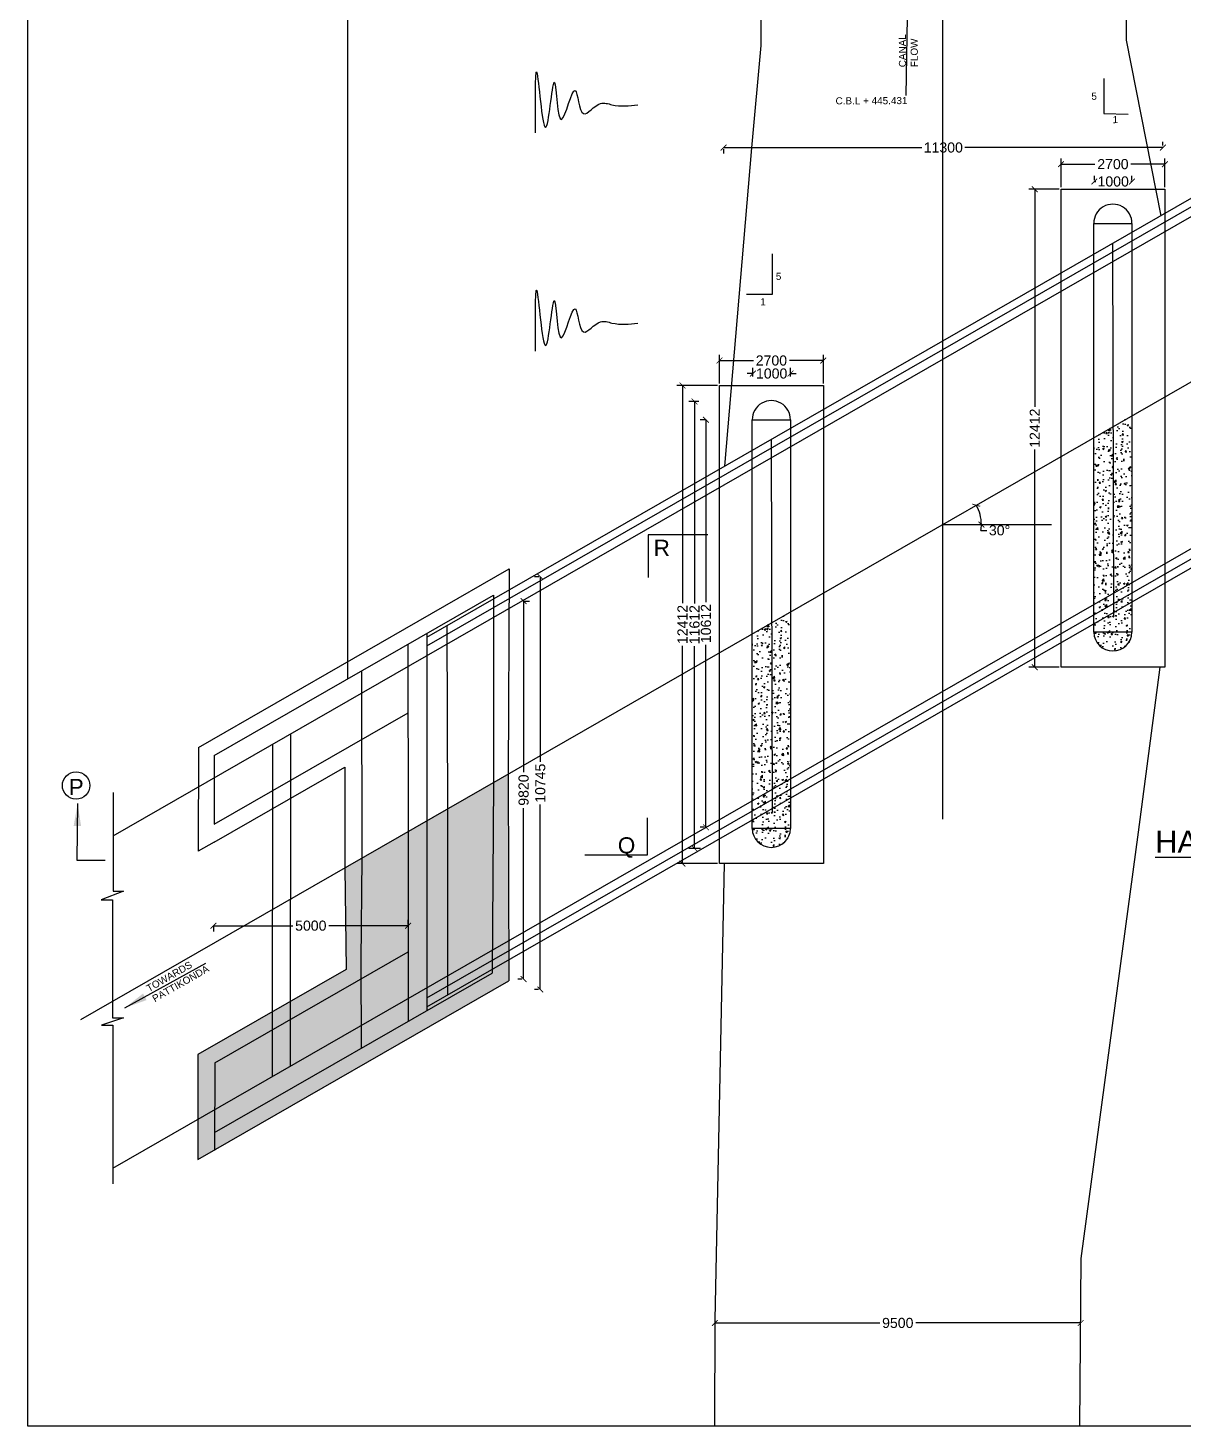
# Model space of a CAD drawing. Header units: inches. Extents: x 0 to 11487, y 0 to 10656.
# Drawn here: x 592.75 to 628.56, y 478.35 to 521.7 of the extents above; entities that cross this region are included whole.
import ezdxf

# ---------------------------------------------------------------- set-up
doc = ezdxf.new("R2010")
doc.units = ezdxf.units.IN
doc.header["$MEASUREMENT"] = 0
for name, color, linetype in [('DIMENSION', 255, 'Continuous'), ('DRAWING', 7, 'Continuous'), ('TEXT', 255, 'Continuous')]:
    doc.layers.add(name, color=color, linetype=linetype)
doc.styles.get("Standard").update_dxf_attribs({"font": 'arial.ttf'})
doc.styles.add('TIMES NEW ROMAN', font='times.ttf')
doc.dimstyles.new('dig', dxfattribs={"dimtxt": 0.3125, "dimasz": 0.18, "dimexe": 0.18, "dimexo": 0.0625, "dimgap": 0.09, "dimtad": 0, "dimtih": 1, "dimtoh": 1, "dimdec": 4, "dimzin": 0, "dimdsep": 46, "dimtxsty": 'Standard', "dimblk": 'ARCHTICK', "dimcen": 0.09, "dimadec": 0, "dimazin": 0, "dimtfac": 1, "dimtdec": 4, "dimtofl": 0, "dimtmove": 0, "dimatfit": 3, "dimldrblk": 'ARCHTICK', "dimfxl": 1, "dimtolj": 1, "dimtzin": 0, "dimarcsym": 0})
doc.dimstyles.new('ISO-25', dxfattribs={"dimtxt": 0.636364, "dimasz": 0.703125, "dimexe": 1.25, "dimexo": 0.625, "dimtad": 0, "dimtih": 1, "dimtoh": 1, "dimlfac": 100, "dimtxsty": 'TIMES NEW ROMAN', "dimcen": 2.5, "dimadec": 0, "dimazin": 0, "dimtfac": 1, "dimtmove": 0, "dimatfit": 3, "dimfxl": 1, "dimarcsym": 0})
pattern_1 = [(50, (0, 0), (0.50208213, -0.0439265), [0.0525, -0.5775]), (355, (0, 0), (-0.09712593, 0.5265345), [0.042, -0.462]), (100.451444, (0.04184, -0.00366), (0.4049562, 0.482608), [0.04461813, -0.49079948]), (46.1842, (0, 0.14), (0.74706893, -0.1158635), [0.07875, -0.86625]), (96.63564, (0.06226, 0.13034), (0.65426336, 0.681883), [0.06692724, -0.7361996]), (351.18416, (0, 0.14), (0.65426336, 0.681883), [0.063, -0.693]), (21, (0.07, 0.105), (0.41783494, -0.28183322), [0.0525, -0.5775]), (326, (0.07, 0.105), (0.17032073, 0.50760503), [0.042, -0.462]), (71.451445, (0.1048, 0.0815), (0.58815566, 0.2257718), [0.04461813, -0.49079948]), (37.5, (0, 0), (0.0085119, 0.233025698), [0, -0.4564, 0, -0.469, 0, -0.46375]), (7.5, (0, 0), (0.18414868, 0.2760882), [0, -0.2674, 0, -0.4459, 0, -0.17675]), (327.5, (-0.1561, 0), (0.373675705, -0.01578841), [0, -0.175, 0, -0.546, 0, -0.7245]), (317.5, (-0.2261, 0), (0.40823032, 0.07007349), [0, -0.2275, 0, -0.3626, 0, -0.5145])]

# ---------------------------------------------------------------- blocks, each defined once
blk = doc.blocks.new('_ArchTick')
at = {"color": 0, "linetype": 'ByBlock', "const_width": 0.15}
blk.add_lwpolyline([(-0.5, -0.5), (0.5, 0.5)], dxfattribs=at)
blk = doc.blocks.new('*D85')
at = {"layer": 'Defpoints', "color": 0, "transparency": 16777216}
for p in [(627.996, 517.473), (624.775, 516.698), (627.996, 516.698)]:
    blk.add_point(p, dxfattribs=at)
at = {"layer": 'TEXT', "color": 0, "lineweight": -2, "transparency": 16777216}
for p, q in [((624.775, 516.761), (624.775, 517.653)), ((627.996, 516.761), (627.996, 517.653)), ((624.775, 517.473), (625.827, 517.473)), ((627.996, 517.473), (626.944, 517.473))]:
    blk.add_line(p, q, dxfattribs=at)
at = {"layer": 'TEXT', "color": 0, "lineweight": -2, "transparency": 16777216, "xscale": 0.18, "yscale": 0.18, "zscale": 0.18, "rotation": 180}
blk.add_blockref('_ArchTick', (624.775, 517.473), dxfattribs=at)
at = {"layer": 'TEXT', "color": 0, "lineweight": -2, "transparency": 16777216, "xscale": 0.18, "yscale": 0.18, "zscale": 0.18}
blk.add_blockref('_ArchTick', (627.996, 517.473), dxfattribs=at)
at = {"layer": 'TEXT', "color": 0, "transparency": 16777216, "insert": (626.385, 517.473), "char_height": 0.3125, "attachment_point": 5}
blk.add_mtext('\\A1;2700', dxfattribs=at)
blk = doc.blocks.new('*D86')
at = {"layer": 'Defpoints', "color": 0, "transparency": 16777216}
for p in [(625.81, 516.918), (626.976, 516.935), (626.976, 516.918)]:
    blk.add_point(p, dxfattribs=at)
at = {"layer": 'TEXT', "color": 0, "lineweight": -2, "transparency": 16777216}
for p, q in [((625.81, 516.981), (625.81, 517.115)), ((626.976, 516.981), (626.976, 517.115)), ((625.81, 516.935), (625.852, 516.935)), ((626.976, 516.935), (626.935, 516.935))]:
    blk.add_line(p, q, dxfattribs=at)
at = {"layer": 'TEXT', "color": 0, "lineweight": -2, "transparency": 16777216, "xscale": 0.18, "yscale": 0.18, "zscale": 0.18, "rotation": 180}
blk.add_blockref('_ArchTick', (625.81, 516.935), dxfattribs=at)
at = {"layer": 'TEXT', "color": 0, "lineweight": -2, "transparency": 16777216, "xscale": 0.18, "yscale": 0.18, "zscale": 0.18}
blk.add_blockref('_ArchTick', (626.976, 516.935), dxfattribs=at)
at = {"layer": 'TEXT', "color": 0, "transparency": 16777216, "insert": (626.393, 516.935), "char_height": 0.3125, "attachment_point": 5}
blk.add_mtext('\\A1;1000', dxfattribs=at)
blk = doc.blocks.new('*D88')
at = {"layer": 'Defpoints', "color": 0, "transparency": 16777216}
for p in [(617.407, 511.384), (614.186, 510.61), (617.407, 510.61)]:
    blk.add_point(p, dxfattribs=at)
at = {"layer": 'TEXT', "color": 0, "lineweight": -2, "transparency": 16777216}
for p, q in [((614.186, 510.672), (614.186, 511.564)), ((617.407, 510.672), (617.407, 511.564)), ((614.186, 511.384), (615.238, 511.384)), ((617.407, 511.384), (616.355, 511.384))]:
    blk.add_line(p, q, dxfattribs=at)
at = {"layer": 'TEXT', "color": 0, "lineweight": -2, "transparency": 16777216, "xscale": 0.18, "yscale": 0.18, "zscale": 0.18, "rotation": 180}
blk.add_blockref('_ArchTick', (614.186, 511.384), dxfattribs=at)
at = {"layer": 'TEXT', "color": 0, "lineweight": -2, "transparency": 16777216, "xscale": 0.18, "yscale": 0.18, "zscale": 0.18}
blk.add_blockref('_ArchTick', (617.407, 511.384), dxfattribs=at)
at = {"layer": 'TEXT', "color": 0, "transparency": 16777216, "insert": (615.796, 511.384), "char_height": 0.3125, "attachment_point": 5}
blk.add_mtext('\\A1;2700', dxfattribs=at)
blk = doc.blocks.new('*D87')
at = {"layer": 'Defpoints', "color": 0, "transparency": 16777216}
for p in [(615.221, 510.83), (616.387, 510.981), (616.387, 510.83)]:
    blk.add_point(p, dxfattribs=at)
at = {"layer": 'TEXT', "color": 0, "lineweight": -2, "transparency": 16777216}
for p, q in [((615.221, 510.892), (615.221, 511.161)), ((616.387, 510.892), (616.387, 511.161)), ((615.221, 510.981), (615.041, 510.981)), ((616.387, 510.981), (616.567, 510.981))]:
    blk.add_line(p, q, dxfattribs=at)
at = {"layer": 'TEXT', "color": 0, "lineweight": -2, "transparency": 16777216, "xscale": 0.18, "yscale": 0.18, "zscale": 0.18}
blk.add_blockref('_ArchTick', (615.221, 510.981), dxfattribs=at)
at = {"layer": 'TEXT', "color": 0, "lineweight": -2, "transparency": 16777216, "xscale": 0.18, "yscale": 0.18, "zscale": 0.18, "rotation": 180}
blk.add_blockref('_ArchTick', (616.387, 510.981), dxfattribs=at)
at = {"layer": 'TEXT', "color": 0, "transparency": 16777216, "insert": (615.804, 510.981), "char_height": 0.3125, "attachment_point": 5}
blk.add_mtext('\\A1;1000', dxfattribs=at)
blk = doc.blocks.new('*D98')
at = {"layer": 'Defpoints', "color": 0, "transparency": 16777216}
for p in [(623.962, 516.698), (624.775, 516.698), (624.775, 501.877)]:
    blk.add_point(p, dxfattribs=at)
at = {"layer": 'TEXT', "color": 0, "lineweight": -2, "transparency": 16777216}
for p, q in [((624.713, 516.698), (623.782, 516.698)), ((623.962, 516.698), (623.962, 509.949)), ((623.962, 501.877), (623.962, 508.626)), ((624.713, 501.877), (623.782, 501.877))]:
    blk.add_line(p, q, dxfattribs=at)
at = {"layer": 'TEXT', "color": 0, "lineweight": -2, "transparency": 16777216, "xscale": 0.18, "yscale": 0.18, "zscale": 0.18}
for p, rotation in [((623.962, 516.698), 90), ((623.962, 501.877), 270)]:
    blk.add_blockref('_ArchTick', p, dxfattribs=dict(at, rotation=rotation))
at = {"layer": 'TEXT', "color": 0, "transparency": 16777216, "insert": (623.962, 509.288), "char_height": 0.3125, "attachment_point": 5, "rotation": 90}
blk.add_mtext('\\A1;12412', dxfattribs=at)
blk = doc.blocks.new('*D99')
at = {"layer": 'Defpoints', "color": 0, "transparency": 16777216}
for p in [(613.04, 510.61), (614.186, 510.61), (614.186, 495.789)]:
    blk.add_point(p, dxfattribs=at)
at = {"layer": 'TEXT', "color": 0, "lineweight": -2, "transparency": 16777216}
for p, q in [((614.124, 510.61), (612.86, 510.61)), ((613.04, 510.61), (613.04, 503.862)), ((613.04, 495.789), (613.04, 502.539)), ((614.124, 495.789), (612.86, 495.789))]:
    blk.add_line(p, q, dxfattribs=at)
at = {"layer": 'TEXT', "color": 0, "lineweight": -2, "transparency": 16777216, "xscale": 0.18, "yscale": 0.18, "zscale": 0.18}
for p, rotation in [((613.04, 510.61), 90), ((613.04, 495.789), 270)]:
    blk.add_blockref('_ArchTick', p, dxfattribs=dict(at, rotation=rotation))
at = {"layer": 'TEXT', "color": 0, "transparency": 16777216, "insert": (613.04, 503.201), "char_height": 0.3125, "attachment_point": 5, "rotation": 90}
blk.add_mtext('\\A1;12412', dxfattribs=at)
blk = doc.blocks.new('*D100')
at = {"layer": 'Defpoints', "color": 0, "transparency": 16777216}
for p in [(613.413, 510.113), (613.609, 510.113), (613.661, 496.256)]:
    blk.add_point(p, dxfattribs=at)
at = {"layer": 'TEXT', "color": 0, "lineweight": -2, "transparency": 16777216}
for p, q in [((613.547, 510.113), (613.233, 510.113)), ((613.413, 510.113), (613.413, 503.857)), ((613.413, 496.256), (613.413, 502.534)), ((613.598, 496.256), (613.233, 496.256))]:
    blk.add_line(p, q, dxfattribs=at)
at = {"layer": 'TEXT', "color": 0, "lineweight": -2, "transparency": 16777216, "xscale": 0.18, "yscale": 0.18, "zscale": 0.18}
for p, rotation in [((613.413, 510.113), 90), ((613.413, 496.256), 270)]:
    blk.add_blockref('_ArchTick', p, dxfattribs=dict(at, rotation=rotation))
at = {"layer": 'TEXT', "color": 0, "transparency": 16777216, "insert": (613.413, 503.196), "char_height": 0.3125, "attachment_point": 5, "rotation": 90}
blk.add_mtext('\\A1;11612', dxfattribs=at)
blk = doc.blocks.new('*D101')
at = {"layer": 'Defpoints', "color": 0, "transparency": 16777216}
for p in [(613.767, 509.547), (613.834, 509.547), (613.772, 496.913)]:
    blk.add_point(p, dxfattribs=at)
at = {"layer": 'TEXT', "color": 0, "lineweight": -2, "transparency": 16777216}
for p, q in [((613.771, 509.547), (613.587, 509.547)), ((613.767, 509.547), (613.767, 503.891)), ((613.767, 496.913), (613.767, 502.568)), ((613.709, 496.913), (613.587, 496.913))]:
    blk.add_line(p, q, dxfattribs=at)
at = {"layer": 'TEXT', "color": 0, "lineweight": -2, "transparency": 16777216, "xscale": 0.18, "yscale": 0.18, "zscale": 0.18}
for p, rotation in [((613.767, 509.547), 90), ((613.767, 496.913), 270)]:
    blk.add_blockref('_ArchTick', p, dxfattribs=dict(at, rotation=rotation))
at = {"layer": 'TEXT', "color": 0, "transparency": 16777216, "insert": (613.767, 503.23), "char_height": 0.3125, "attachment_point": 5, "rotation": 90}
blk.add_mtext('\\A1;10612', dxfattribs=at)
blk = doc.blocks.new('*D102')
at = {"layer": 'Defpoints', "color": 0, "transparency": 16777216}
for p in [(608.051, 503.929), (608.114, 492.206), (608.118, 492.206)]:
    blk.add_point(p, dxfattribs=at)
at = {"layer": 'TEXT', "color": 0, "lineweight": -2, "transparency": 16777216}
for p, q in [((608.114, 503.929), (608.294, 503.929)), ((608.114, 503.929), (608.114, 498.624)), ((608.114, 492.206), (608.114, 497.511)), ((608.056, 492.206), (607.934, 492.206))]:
    blk.add_line(p, q, dxfattribs=at)
at = {"layer": 'TEXT', "color": 0, "lineweight": -2, "transparency": 16777216, "xscale": 0.18, "yscale": 0.18, "zscale": 0.18}
for p, rotation in [((608.114, 503.929), 90), ((608.114, 492.206), 270)]:
    blk.add_blockref('_ArchTick', p, dxfattribs=dict(at, rotation=rotation))
at = {"layer": 'TEXT', "color": 0, "transparency": 16777216, "insert": (608.114, 498.068), "char_height": 0.3125, "attachment_point": 5, "rotation": 90}
blk.add_mtext('\\A1;9820', dxfattribs=at)
blk = doc.blocks.new('*D103')
at = {"layer": 'Defpoints', "color": 0, "transparency": 16777216}
for p in [(608.631, 504.679), (608.644, 504.679), (608.64, 491.884)]:
    blk.add_point(p, dxfattribs=at)
at = {"layer": 'TEXT', "color": 0, "lineweight": -2, "transparency": 16777216}
for p, q in [((608.581, 504.679), (608.451, 504.679)), ((608.631, 504.679), (608.631, 498.946)), ((608.631, 491.884), (608.631, 497.617)), ((608.578, 491.884), (608.451, 491.884))]:
    blk.add_line(p, q, dxfattribs=at)
at = {"layer": 'TEXT', "color": 0, "lineweight": -2, "transparency": 16777216, "xscale": 0.18, "yscale": 0.18, "zscale": 0.18}
for p, rotation in [((608.631, 504.679), 90), ((608.631, 491.884), 270)]:
    blk.add_blockref('_ArchTick', p, dxfattribs=dict(at, rotation=rotation))
at = {"layer": 'TEXT', "color": 0, "transparency": 16777216, "insert": (608.631, 498.281), "char_height": 0.3125, "attachment_point": 5, "rotation": 90}
blk.add_mtext('\\A1;10745', dxfattribs=at)
blk = doc.blocks.new('*D108')
at = {"layer": 'Defpoints', "color": 0, "transparency": 16777216}
for p in [(614.316, 518.002), (614.316, 517.988), (627.936, 517.988)]:
    blk.add_point(p, dxfattribs=at)
at = {"layer": 'TEXT', "color": 0, "lineweight": -2, "transparency": 16777216}
for p, q in [((614.316, 517.988), (620.463, 517.988)), ((627.936, 517.988), (621.789, 517.988)), ((627.936, 518.05), (627.936, 518.168)), ((614.316, 517.94), (614.316, 517.808))]:
    blk.add_line(p, q, dxfattribs=at)
at = {"layer": 'TEXT', "color": 0, "lineweight": -2, "transparency": 16777216, "xscale": 0.18, "yscale": 0.18, "zscale": 0.18, "rotation": 180}
blk.add_blockref('_ArchTick', (614.316, 517.988), dxfattribs=at)
at = {"layer": 'TEXT', "color": 0, "lineweight": -2, "transparency": 16777216, "xscale": 0.18, "yscale": 0.18, "zscale": 0.18}
blk.add_blockref('_ArchTick', (627.936, 517.988), dxfattribs=at)
at = {"layer": 'TEXT', "color": 0, "transparency": 16777216, "insert": (621.126, 517.988), "char_height": 0.3125, "attachment_point": 5}
blk.add_mtext('\\A1;11300', dxfattribs=at)
blk = doc.blocks.new('*D109')
at = {"layer": 'Defpoints', "color": 0, "transparency": 16777216}
for p in [(598.497, 493.927), (598.497, 493.863), (604.533, 493.837)]:
    blk.add_point(p, dxfattribs=at)
at = {"layer": 'TEXT', "color": 0, "lineweight": -2, "transparency": 16777216}
for p, q in [((598.497, 493.865), (598.497, 493.683)), ((598.497, 493.863), (600.959, 493.863)), ((604.533, 493.863), (602.071, 493.863)), ((604.533, 493.899), (604.533, 494.043))]:
    blk.add_line(p, q, dxfattribs=at)
at = {"layer": 'TEXT', "color": 0, "lineweight": -2, "transparency": 16777216, "xscale": 0.18, "yscale": 0.18, "zscale": 0.18, "rotation": 180}
blk.add_blockref('_ArchTick', (598.497, 493.863), dxfattribs=at)
at = {"layer": 'TEXT', "color": 0, "lineweight": -2, "transparency": 16777216, "xscale": 0.18, "yscale": 0.18, "zscale": 0.18}
blk.add_blockref('_ArchTick', (604.533, 493.863), dxfattribs=at)
at = {"layer": 'TEXT', "color": 0, "transparency": 16777216, "insert": (601.515, 493.863), "char_height": 0.3125, "attachment_point": 5}
blk.add_mtext('\\A1;5000', dxfattribs=at)
blk = doc.blocks.new('*D112')
at = {"layer": 'Defpoints', "color": 0, "transparency": 16777216}
for p in [(614.042, 481.639), (625.385, 481.546), (625.385, 481.546)]:
    blk.add_point(p, dxfattribs=at)
at = {"layer": 'TEXT', "color": 0, "lineweight": -2, "transparency": 16777216}
for p, q in [((614.042, 481.576), (614.042, 481.366)), ((625.385, 481.609), (625.385, 481.726)), ((614.042, 481.546), (619.158, 481.546)), ((625.385, 481.546), (620.27, 481.546))]:
    blk.add_line(p, q, dxfattribs=at)
at = {"layer": 'TEXT', "color": 0, "lineweight": -2, "transparency": 16777216, "xscale": 0.18, "yscale": 0.18, "zscale": 0.18, "rotation": 180}
blk.add_blockref('_ArchTick', (614.042, 481.546), dxfattribs=at)
at = {"layer": 'TEXT', "color": 0, "lineweight": -2, "transparency": 16777216, "xscale": 0.18, "yscale": 0.18, "zscale": 0.18}
blk.add_blockref('_ArchTick', (625.385, 481.546), dxfattribs=at)
at = {"layer": 'TEXT', "color": 0, "transparency": 16777216, "insert": (619.714, 481.546), "char_height": 0.3125, "attachment_point": 5}
blk.add_mtext('\\A1;9500', dxfattribs=at)
blk = doc.blocks.new('*D117')
at = {"layer": 'Defpoints', "color": 0, "transparency": 16777216}
for p in [(649.414, 522.564), (622.235, 506.71), (621.103, 506.3), (624.476, 506.3), (594.384, 490.951)]:
    blk.add_point(p, dxfattribs=at)
at = {"layer": 'TEXT', "color": 0, "lineweight": -2, "transparency": 16777216}
blk.add_line((622.294, 506.12), (622.474, 506.12), dxfattribs=at)
for start, end in [(0, 29.8762), (351.4283, 0)]:
    blk.add_arc((621.103, 506.3), 1.204, start, end, dxfattribs=at)
at = {"layer": 'TEXT', "color": 0, "lineweight": -2, "transparency": 16777216, "xscale": 0.18, "yscale": 0.18, "zscale": 0.18}
for p, rotation in [((622.147, 506.9), 119.8761536439785), ((622.307, 506.3), 270.0000000000005)]:
    blk.add_blockref('_ArchTick', p, dxfattribs=dict(at, rotation=rotation))
at = {"layer": 'TEXT', "color": 0, "transparency": 16777216, "insert": (622.87, 506.12), "char_height": 0.3125, "attachment_point": 5}
blk.add_mtext('\\A1;30°', dxfattribs=at)

msp = doc.modelspace()

# ---------------------------------------------------------------- hatches: boundary and pattern name
at = {"layer": 'TEXT'}
h = msp.add_hatch(dxfattribs=at)
h.set_pattern_fill('AR-CONC', color=256, scale=0.07)
h.set_pattern_definition([(50, (10.58903, 6.08857), (0.50208213, -0.0439265), [0.0525, -0.5775]), (355, (10.58903, 6.08857), (-0.09712593, 0.5265345), [0.042, -0.462]), (100.451444, (10.63087, 6.0849), (0.4049562, 0.482608), [0.04461813, -0.49079948]), (46.1842, (10.589, 6.2286), (0.74706893, -0.1158635), [0.07875, -0.86625]), (96.63564, (10.6513, 6.2189), (0.65426336, 0.681883), [0.06692724, -0.7361996]), (351.18416, (10.589, 6.2286), (0.65426336, 0.681883), [0.063, -0.693]), (21, (10.65903, 6.19357), (0.41783494, -0.28183322), [0.0525, -0.5775]), (326, (10.65903, 6.19357), (0.17032073, 0.50760503), [0.042, -0.462]), (71.451445, (10.69385, 6.1701), (0.58815566, 0.2257718), [0.04461813, -0.49079948]), (37.5, (10.58903, 6.08857), (0.0085119, 0.233025698), [0, -0.4564, 0, -0.469, 0, -0.46375]), (7.5, (10.58903, 6.08857), (0.18414868, 0.2760882), [0, -0.2674, 0, -0.4459, 0, -0.17675]), (327.5, (10.43293, 6.08857), (0.373675705, -0.01578841), [0, -0.175, 0, -0.546, 0, -0.7245]), (317.5, (10.36293, 6.08857), (0.40823032, 0.07007349), [0, -0.2275, 0, -0.3626, 0, -0.5145])])
h.paths.add_polyline_path([(626.38997, 509.3436), (625.78968, 508.99873), (625.78968, 505.26877), (626.39943, 505.61903)])
h.paths.add_polyline_path([(626.97617, 509.68039), (626.38997, 509.3436), (626.39943, 505.61903), (626.97617, 505.95033)])
h.paths.add_polyline_path([(626.39943, 505.61903), (625.78968, 505.26877), (625.78968, 503.82218), (626.40311, 504.17455)])
h.paths.add_polyline_path([(626.97617, 505.95033), (626.39943, 505.61903), (626.40311, 504.17455), (626.97617, 504.50374)])
h.paths.add_polyline_path([(626.40391, 503.85926), (626.40311, 504.17455), (625.78968, 503.82218), (625.78968, 503.50643)])
h.paths.add_polyline_path([(626.40391, 503.85926), (625.78968, 503.50643), (625.78968, 503.22916), (626.40461, 503.58239)], flags=17)
h.paths.add_polyline_path([(626.97617, 503.91071), (626.97617, 504.18798), (626.40391, 503.85926), (626.40461, 503.58239)])
h.paths.add_polyline_path([(626.97617, 504.50374), (626.40311, 504.17455), (626.40391, 503.85926), (626.97617, 504.18798)])
h.paths.add_polyline_path([(626.97617, 503.91071), (625.78968, 503.22916), (625.78968, 502.96182), (626.97617, 502.96182)])
h.paths.add_polyline_path([(626.97617, 502.96182), (625.78968, 502.96182, 0.97972422)])
h = msp.add_hatch(dxfattribs=at)
h.set_pattern_fill('AR-CONC', color=256, scale=0.07)
h.set_pattern_definition(pattern_1)
h.paths.add_polyline_path([(615.80094, 503.25503), (615.20065, 502.91015), (615.20065, 499.1802), (615.8104, 499.53046)])
h.paths.add_polyline_path([(616.38714, 503.59181), (615.80094, 503.25503), (615.8104, 499.53046), (616.38714, 499.86175)])
h.paths.add_polyline_path([(615.8104, 499.53046), (615.20065, 499.1802), (615.20065, 497.73361), (615.81408, 498.08598)])
h.paths.add_polyline_path([(616.38714, 499.86175), (615.8104, 499.53046), (615.81408, 498.08598), (616.38714, 498.41516)])
h.paths.add_polyline_path([(615.81488, 497.77068), (615.81408, 498.08598), (615.20065, 497.73361), (615.20065, 497.41785)])
h.paths.add_polyline_path([(615.81488, 497.77068), (615.20065, 497.41785), (615.20065, 497.14058), (615.81558, 497.49382)], flags=17)
h.paths.add_polyline_path([(616.38714, 497.82214), (616.38714, 498.09941), (615.81488, 497.77068), (615.81558, 497.49382)])
h.paths.add_polyline_path([(616.38714, 498.41516), (615.81408, 498.08598), (615.81488, 497.77068), (616.38714, 498.09941)])
h.paths.add_polyline_path([(616.38714, 497.82214), (615.20065, 497.14058), (615.20065, 496.87325), (616.38714, 496.87325)])
h.paths.add_polyline_path([(616.38714, 496.87325), (615.20065, 496.87325, 0.97972422)])
h = msp.add_hatch(dxfattribs=at)
h.set_pattern_fill('AR-CONC', color=256, scale=0.07)
h.set_pattern_definition(pattern_1)
h.paths.add_polyline_path([(603.09309, 495.95408), (602.57183, 495.6546), (602.61002, 492.50728), (600.88036, 491.51371), (600.88011, 490.95397), (603.07024, 492.21206), (603.06974, 492.77137)])
h.paths.add_polyline_path([(604.53582, 496.78296), (603.09309, 495.95408), (603.06974, 492.77137), (603.07024, 492.21206), (604.53169, 493.05157)])
h.paths.add_polyline_path([(605.11445, 497.1154), (604.53582, 496.78296), (604.53169, 493.05157), (605.11436, 493.38627)])
h.paths.add_polyline_path([(605.75869, 497.48553), (605.11445, 497.1154), (605.11436, 493.38627), (605.75624, 493.75499)])
h.paths.add_polyline_path([(607.17493, 498.29919), (605.75869, 497.48553), (605.75624, 493.75499), (607.15346, 494.5576)])
h.paths.add_polyline_path([(607.63316, 498.56245), (607.17493, 498.29919), (607.15346, 494.5576), (607.64382, 494.83928)])
h.paths.add_polyline_path([(607.64382, 494.83928), (607.15346, 494.5576), (607.14513, 493.10623), (607.64796, 493.39507)])
h.paths.add_polyline_path([(607.15346, 494.5576), (605.75624, 493.75499), (605.75528, 492.30785), (607.14513, 493.10623)])
h.paths.add_polyline_path([(605.75624, 493.75499), (605.11436, 493.38627), (605.11432, 491.93966), (605.75528, 492.30785)])
h.paths.add_polyline_path([(605.11436, 493.38627), (604.53169, 493.05157), (604.53009, 491.60406), (605.11432, 491.93966)])
h.paths.add_polyline_path([(605.11432, 491.93966), (604.53009, 491.60406), (604.52931, 490.89093), (605.1143, 491.22697)], flags=17)
h.paths.add_polyline_path([(605.75507, 491.99198), (605.75528, 492.30785), (605.11432, 491.93966), (605.11431, 491.6239)], flags=16)
h.paths.add_polyline_path([(605.75489, 491.7146), (605.75507, 491.99198), (605.11431, 491.6239), (605.11431, 491.34663)], flags=16)
h.paths.add_polyline_path([(607.14172, 492.51124), (607.14331, 492.78943), (605.75507, 491.99198), (605.75489, 491.7146)], flags=17)
h.paths.add_polyline_path([(607.14331, 492.78943), (607.14513, 493.10623), (605.75528, 492.30785), (605.75507, 491.99198)])
h.paths.add_polyline_path([(607.64796, 493.39507), (607.14513, 493.10623), (607.14331, 492.78943), (607.64886, 493.07984)])
h.paths.add_polyline_path([(607.64886, 493.07984), (607.14331, 492.78943), (607.14172, 492.51124), (607.64966, 492.80302)])
h.paths.add_polyline_path([(607.14103, 492.39119), (607.14172, 492.51124), (605.11431, 491.34663), (605.1143, 491.22697)], flags=17)
h.paths.add_polyline_path([(607.65152, 492.15321), (607.64966, 492.80302), (607.14172, 492.51124), (607.14103, 492.39119), (605.1143, 491.22697), (604.52931, 490.89093), (598.53442, 487.44725), (598.53369, 486.9156)])
h.paths.add_polyline_path([(604.53169, 493.05157), (603.07024, 492.21206), (603.07152, 490.7662), (604.53009, 491.60406)])
h.paths.add_polyline_path([(604.53009, 491.60406), (603.07152, 490.7662), (603.07216, 490.05389), (604.52931, 490.89093)], flags=17)
h.paths.add_polyline_path([(603.07024, 492.21206), (600.88011, 490.95397), (600.87946, 489.507), (603.07152, 490.7662)], flags=17)
h.paths.add_polyline_path([(603.07216, 490.05389), (603.07152, 490.7662), (598.5354, 488.16049), (598.53442, 487.44725)], flags=17)
h.paths.add_polyline_path([(600.88011, 490.95397), (600.32976, 490.63783), (600.3291, 489.19086), (600.87946, 489.507)], flags=17)
h.paths.add_polyline_path([(600.88036, 491.51371), (600.33002, 491.19757), (600.32976, 490.63783), (600.88011, 490.95397)], flags=17)
h.paths.add_polyline_path([(600.32976, 490.63783), (600.33002, 491.19757), (598.01543, 489.86799), (598.01266, 487.86021), (598.5354, 488.16049), (598.5374, 489.60823)])
h.paths.add_polyline_path([(600.3291, 489.19086), (600.32976, 490.63783), (598.5374, 489.60823), (598.5354, 488.16049)], flags=17)
h.paths.add_polyline_path([(598.5354, 488.16049), (598.01266, 487.86021), (598.01094, 486.61532), (598.53369, 486.9156)])

# ---------------------------------------------------------------- linework, layer by layer
at = {"layer": 'DIMENSION', "ltscale": 0.02}
msp.add_circle((594.23708, 498.2077), 0.42481, dxfattribs=at)
at = {"layer": 'DRAWING', "ltscale": 0.02}
msp.add_arc((626.38293, 502.97398), 0.59336, 181.173574, 358.826426, dxfattribs=at)
at = {"layer": 'TEXT'}
for points in [[(592.74593, 543.82232), (689.29637, 543.82232), (689.29637, 478.35098), (592.74593, 478.35098)], [(624.77506, 516.69812), (627.99586, 516.69812), (627.99586, 501.87742), (624.77506, 501.87742)], [(625.78968, 515.63544), (626.97617, 515.63544), (626.97617, 502.96182), (625.78968, 502.96182)], [(614.18603, 510.60955), (617.40683, 510.60955), (617.40683, 495.78885), (614.18603, 495.78885)], [(615.20065, 509.54686), (616.38714, 509.54686), (616.38714, 496.87325), (615.20065, 496.87325)]]:
    msp.add_lwpolyline(points, close=True, dxfattribs=at)
for points in [[(621.10318, 528.42032), (621.10318, 497.16916)], [(602.66624, 501.51487), (602.66624, 527.27431), (597.45645, 527.27431)], [(615.46787, 527.27431), (615.46787, 521.15234), (615.17558, 517.98223), (614.34645, 508.10729)], [(626.80965, 527.28466), (626.80965, 524.16679), (626.79537, 521.32204), (627.87036, 515.87591)], [(595.38407, 496.65233), (646.80735, 526.19168)], [(594.38443, 490.95075), (649.41404, 522.56372)], [(605.11459, 502.80419), (637.10489, 521.18055)], [(605.11459, 502.53863), (637.10461, 520.91483)], [(626.10783, 520.12631), (626.09852, 519.04182), (626.85255, 519.02571)], [(595.37359, 486.34423), (646.67795, 515.81528)], [(626.37553, 515.02308), (626.40492, 503.46291)], [(615.02038, 513.43964), (615.8252, 513.43964), (615.8252, 514.68996)], [(615.7865, 508.93451), (615.81589, 497.37434)], [(605.11431, 491.6239), (634.55274, 508.53438)], [(605.11431, 491.34663), (634.55274, 508.25711)], [(621.10318, 506.29993), (624.47582, 506.29993)], [(613.8282, 505.98302), (611.97048, 505.98302), (611.97048, 504.66067)], [(598.02856, 499.39192), (607.66319, 504.92639)], [(607.66319, 504.92639), (607.63316, 498.56245)], [(598.52421, 499.13554), (607.18421, 504.11015)], [(607.18421, 504.11015), (607.17493, 498.29919)], [(605.11459, 502.92129), (605.1143, 491.22697)], [(605.7306, 503.15804), (605.75869, 497.48553)], [(604.52643, 502.58343), (604.53582, 496.78296)], [(603.08532, 501.75561), (603.09309, 495.95408)], [(625.35893, 478.35098), (625.40115, 483.54455), (627.17299, 496.7618), (627.84465, 501.87742)], [(598.52128, 497.01212), (604.52986, 500.46367)], [(600.88411, 499.81175), (600.87946, 489.507)], [(598.02856, 499.39192), (598.02412, 496.1706)], [(600.3291, 489.19086), (600.33383, 499.49565)], [(598.52421, 499.13554), (598.52128, 497.01212)], [(598.52051, 496.45574), (602.57207, 498.7831)], [(602.57207, 498.7831), (602.57183, 495.6546)], [(607.63316, 498.56245), (607.65152, 492.15321)], [(607.17493, 498.29919), (607.14103, 492.39119)], [(595.38297, 497.99405), (595.38297, 494.93441), (595.70632, 494.93441), (595.01754, 494.66788), (595.36926, 494.66788), (595.36926, 491.00417), (595.7068, 491.00417), (595.02635, 490.7767), (595.37359, 490.7767), (595.37359, 485.85749)], [(605.75869, 497.48553), (605.75489, 491.7146)], [(611.94411, 497.20682), (611.94411, 496.0481), (610.0107, 496.0481)], [(604.53582, 496.78296), (604.52931, 490.89093)], [(598.52051, 496.45574), (598.02412, 496.1706)], [(603.09309, 495.95408), (603.06974, 492.77137)], [(602.57183, 495.6546), (602.61002, 492.50728)], [(614.33456, 495.78885), (614.04239, 481.63854), (614.02755, 478.35098)], [(598.5374, 489.60823), (604.53169, 493.05157)], [(602.61002, 492.50728), (598.01543, 489.86799)], [(603.06974, 492.77137), (603.07216, 490.05389)], [(598.01094, 486.61532), (607.65152, 492.15321)], [(598.53442, 487.44725), (607.14103, 492.39119)], [(598.01543, 489.86799), (598.01094, 486.61532)], [(598.5374, 489.60823), (598.53365, 486.89087)]]:
    msp.add_lwpolyline(points, dxfattribs=at)
for centre, radius, start, end in [((626.38293, 515.63818), 0.59325, 359.734906, 180.265094), ((615.7939, 509.54961), 0.59325, 359.734906, 180.265094), ((615.7939, 496.88541), 0.59336, 181.173574, 358.826426)]:
    msp.add_arc(centre, radius, start, end, dxfattribs=at)
for points in [[(608.48288, 518.44333), (608.53424, 520.2717), (608.81672, 518.62938), (609.07351, 520.00867), (609.29179, 518.86033), (609.71551, 519.75847), (609.97231, 519.03996), (610.49875, 519.35431), (610.85184, 519.31582), (611.65434, 519.31582)], [(608.48288, 511.67537), (608.53424, 513.50374), (608.81672, 511.86142), (609.07351, 513.24071), (609.29179, 512.09237), (609.71551, 512.99052), (609.97231, 512.272), (610.49875, 512.58635), (610.85184, 512.54786), (611.65434, 512.54786)]]:
    msp.add_spline(points, degree=3, dxfattribs=at)

# ---------------------------------------------------------------- texts
for s, p in [('R', (612.14479, 505.32841)), ('P', (594.00985, 497.91402)), ('Q', (611.03474, 496.10365))]:
    msp.add_text(s, height=0.5, rotation=0.2, dxfattribs=at).set_placement(p)
msp.add_text('%%UHALF PLAN AT TOP AND HALF PLAN AT BOTTOM', height=0.6875, dxfattribs=at).set_placement((627.69307, 496.12527))
at = {"layer": 'TEXT', "char_height": 0.22, "attachment_point": 1}
for s, insert, width, rotation in [('CANAL FLOW', (619.74969, 520.47794), 1.1624366, 90.2), ('C.B.L + 445.431', (617.7849, 519.54691), 2.3539245, 0.2), ('5', (625.71687, 519.68911), 1.1624366, 0.2), ('1', (626.37444, 518.96398), 1.1624366, 0.2), ('5', (615.93313, 514.10564), 1.1624366, 0.2), ('1', (615.4508, 513.3164), 1.1624366, 0.2), ('TOWARDS PATTIKONDA', (596.38843, 491.99402), 1.1624366, 29.812315)]:
    msp.add_mtext(s, dxfattribs=dict(at, insert=insert, width=width, rotation=rotation))

# ---------------------------------------------------------------- dimensions: what is measured, and where the dimension line sits
at = {"layer": 'TEXT'}
dim = msp.add_angular_dim_2l(base=(622.23545, 506.71019), line1=((621.10318, 506.29993), (624.47582, 506.29993)), line2=((594.38443, 490.95075), (649.41404, 522.56372)), dimstyle='dig', dxfattribs=at)
dim.commit()
dim.dimension.update_dxf_attribs({"geometry": '*D117', "text_midpoint": (622.87035, 506.12043)})
for base, p1, p2, text, picture, middle in [((614.31623, 517.98766), (627.9358, 517.98766), (614.31623, 518.00232), '11300', '*D108', (621.12601, 517.98766)), ((627.99586, 517.47251), (624.77506, 516.69812), (627.99586, 516.69812), '2700', '*D85', (626.38546, 517.47251)), ((617.40683, 511.38394), (614.18603, 510.60955), (617.40683, 510.60955), '2700', '*D88', (615.79643, 511.38394)), ((616.38714, 510.98077), (615.22112, 510.82958), (616.38714, 510.82958), '1000', '*D87', (615.80413, 510.98077)), ((598.49693, 493.86318), (604.53256, 493.83695), (598.49693, 493.92735), '5000', '*D109', (601.51475, 493.86318)), ((625.38491, 481.54632), (614.04239, 481.63854), (625.38491, 481.54632), '9500', '*D112', (619.71365, 481.54632))]:
    dim = msp.add_linear_dim(base=base, p1=p1, p2=p2, text=text, dimstyle='dig', dxfattribs=at)
    dim.commit()
    dim.dimension.update_dxf_attribs({"geometry": picture, "text_midpoint": middle})
dim = msp.add_linear_dim(base=(626.97617, 516.93516), p1=(625.81015, 516.91815), p2=(626.97617, 516.91815), text='1000', dimstyle='dig', dxfattribs=at)
dim.commit()
dim.dimension.update_dxf_attribs({"geometry": '*D86', "text_midpoint": (626.39316, 516.93516), "dimtype": 160})
for base, p1, p2, text, picture, middle in [((623.96152, 516.69812), (624.77506, 501.87742), (624.77506, 516.69812), '12412', '*D98', (623.96152, 509.28777)), ((613.76653, 509.54686), (613.77152, 496.91266), (613.83396, 509.54686), '10612', '*D101', (613.76653, 503.22976)), ((608.63108, 504.67877), (608.64007, 491.88412), (608.64371, 504.67877), '10745', '*D103', (608.63108, 498.28145)), ((608.11447, 492.20638), (608.05112, 503.92873), (608.11834, 492.20638), '9820', '*D102', (608.11447, 498.06756))]:
    dim = msp.add_linear_dim(base=base, p1=p1, p2=p2, angle=90, text=text, dimstyle='dig', dxfattribs=at)
    dim.commit()
    dim.dimension.update_dxf_attribs({"geometry": picture, "text_midpoint": middle, "text_rotation": 90})
for base, p1, p2, text, picture, middle in [((613.04037, 510.60955), (614.18603, 495.78885), (614.18603, 510.60955), '12412', '*D99', (613.04037, 503.20073)), ((613.41304, 510.11253), (613.66097, 496.25613), (613.60923, 510.11253), '11612', '*D100', (613.41304, 503.19576))]:
    dim = msp.add_linear_dim(base=base, p1=p1, p2=p2, angle=90, text=text, dimstyle='dig', dxfattribs=at)
    dim.commit()
    dim.dimension.update_dxf_attribs({"geometry": picture, "text_midpoint": middle, "dimtype": 160, "text_rotation": 90})

# ---------------------------------------------------------------- leaders
for points in [[(620.01695, 522.95218), (619.96099, 519.59688)], [(594.28521, 497.65395), (594.26625, 495.89702), (595.13824, 495.89702)], [(595.75359, 491.31832), (598.26486, 492.70599)]]:
    msp.add_leader(points, dimstyle='ISO-25', override={"dimgap": 0.625, "dimtad": 0}, dxfattribs=at)

doc.saveas('drawing.dxf')
